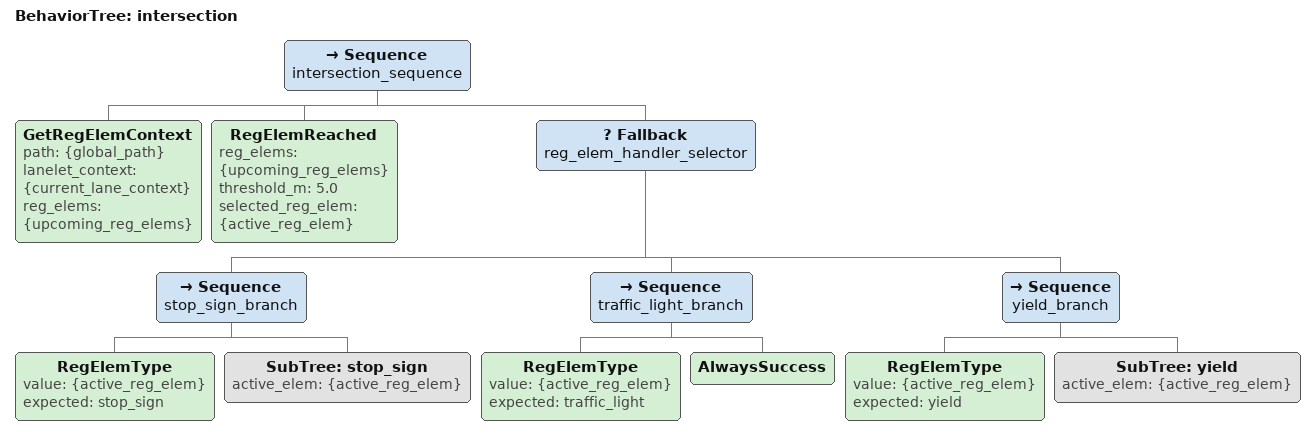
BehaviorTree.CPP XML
<root BTCPP_format="4">
  <BehaviorTree ID="intersection">
    <Sequence name="intersection_sequence">
      <!-- 1. Extract all upcoming regulatory elements from the planned path -->
      <GetRegElemContext
          path="{global_path}"
          lanelet_context="{current_lane_context}"
          reg_elems="{upcoming_reg_elems}" />

      <!-- 2. Check if we have reached the first regulatory element (threshold 5.0m) -->
      <!-- If successful, it captures the element into {active_reg_elem} -->
      <RegElemReached
          reg_elems="{upcoming_reg_elems}"
          threshold_m="5.0"
          selected_reg_elem="{active_reg_elem}" />

      <!-- 3. Branch based on the type of the reached regulatory element -->
      <Fallback name="reg_elem_handler_selector">

        <!-- Stop Sign Branch -->
        <Sequence name="stop_sign_branch">
          <RegElemType value="{active_reg_elem}" expected="stop_sign" />
          <!-- TODO(wato): improve yield when better world model services are implemented -->
          <SubTree ID="stop_sign" active_elem="{active_reg_elem}" />
        </Sequence>

        <!-- Traffic Light Branch -->
        <Sequence name="traffic_light_branch">
          <RegElemType value="{active_reg_elem}" expected="traffic_light" />
          <!-- TODO(wato): Implement traffic_light subtree (see traffic_light.xml) -->
          <AlwaysSuccess />
        </Sequence>

        <!-- Yield Branch -->
        <Sequence name="yield_branch">
          <RegElemType value="{active_reg_elem}" expected="yield" />
          <!-- TODO(wato): improve yield when better world model services are implemented -->
          <SubTree ID="yield" active_elem="{active_reg_elem}" />
        </Sequence>

      </Fallback>
    </Sequence>
  </BehaviorTree>
</root>
